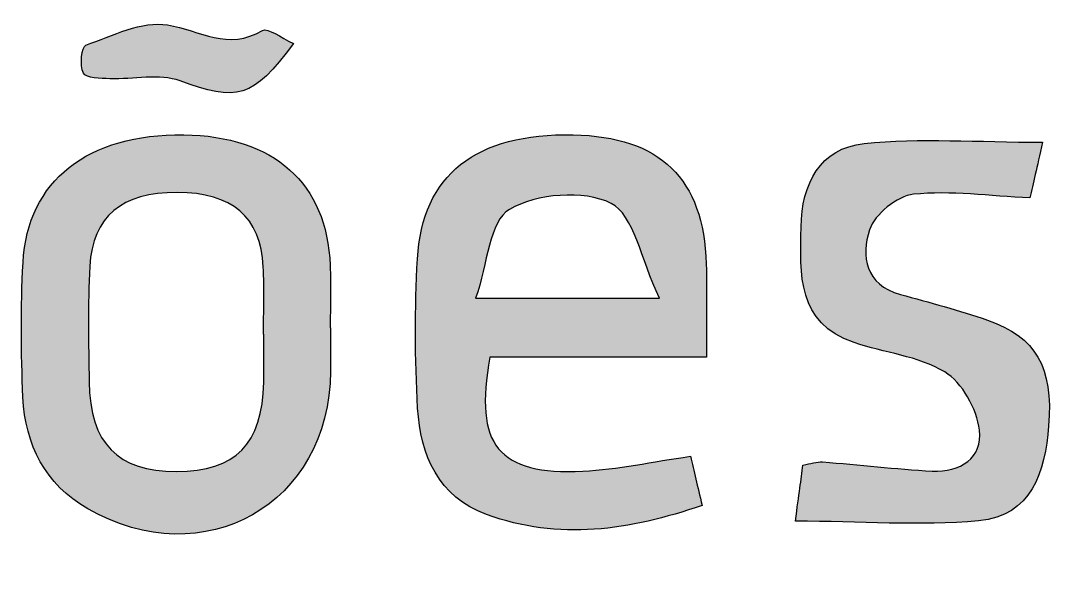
# Model space of a CAD drawing. Header units: millimetres. Extents: x 1841 to 1977, y -2528 to -2309.
# Drawn here: x 1905.65 to 1911.5, y -2502.85 to -2499.72 of the extents above; entities that cross this region are included whole.
import ezdxf

# ---------------------------------------------------------------- set-up
doc = ezdxf.new("R2010")
doc.units = ezdxf.units.MM
doc.layers.add('LASER$cut', color=1, linetype='Continuous', lineweight=0, true_color=0xff0000)
doc.layers.add('LASER$engrave', color=7, linetype='Continuous')

# ---------------------------------------------------------------- blocks, each defined once
blk = doc.blocks.new('Block 01')
at = {"layer": 'LASER$engrave'}
for points in [[(-2.2767, 28.6008), (-2.3181, 28.5452), (-2.3378, 28.5199), (-2.3569, 28.4964), (-2.3755, 28.4744), (-2.3936, 28.4541), (-2.4113, 28.4354), (-2.42, 28.4266), (-2.4287, 28.4182), (-2.4372, 28.4102), (-2.4458, 28.4025), (-2.4543, 28.3952), (-2.4627, 28.3883), (-2.4711, 28.3818), (-2.4795, 28.3756), (-2.4879, 28.3698), (-2.4962, 28.3643), (-2.5046, 28.3591), (-2.5129, 28.3543), (-2.5213, 28.3499), (-2.5297, 28.3458), (-2.5382, 28.342), (-2.5467, 28.3385), (-2.5509, 28.3369), (-2.5552, 28.3354), (-2.5595, 28.334), (-2.5638, 28.3326), (-2.5681, 28.3313), (-2.5724, 28.3301), (-2.5768, 28.329), (-2.5812, 28.3279), (-2.5855, 28.3269), (-2.59, 28.326), (-2.5989, 28.3245), (-2.6079, 28.3232), (-2.617, 28.3222), (-2.6262, 28.3215), (-2.6355, 28.3212), (-2.645, 28.3211), (-2.6546, 28.3212), (-2.6644, 28.3217), (-2.6743, 28.3224), (-2.6844, 28.3234), (-2.6946, 28.3247), (-2.705, 28.3262), (-2.7157, 28.328), (-2.7265, 28.33), (-2.7375, 28.3323), (-2.7602, 28.3376), (-2.7838, 28.3439), (-2.8084, 28.3511), (-2.8608, 28.3681), (-2.918, 28.3885), (-2.9235, 28.3905), (-2.9291, 28.3923), (-2.9347, 28.3941), (-2.9404, 28.3957), (-2.9461, 28.3972), (-2.9518, 28.3987), (-2.9634, 28.4012), (-2.9751, 28.4034), (-2.9869, 28.4053), (-2.9989, 28.4068), (-3.011, 28.408), (-3.0232, 28.4089), (-3.0354, 28.4095), (-3.0478, 28.4099), (-3.0603, 28.41), (-3.0854, 28.4098), (-3.1108, 28.4089), (-3.2134, 28.4027), (-3.2646, 28.4005), (-3.29, 28.4002), (-3.3026, 28.4004), (-3.3151, 28.4007), (-3.3586, 28.4024), (-3.3816, 28.4039), (-3.393, 28.405), (-3.4041, 28.4063), (-3.4095, 28.4071), (-3.4147, 28.408), (-3.4198, 28.4089), (-3.4248, 28.41), (-3.4296, 28.4112), (-3.4341, 28.4124), (-3.4364, 28.4131), (-3.4385, 28.4138), (-3.4406, 28.4145), (-3.4426, 28.4153), (-3.4446, 28.4161), (-3.4465, 28.4169), (-3.4484, 28.4178), (-3.4501, 28.4187), (-3.4518, 28.4196), (-3.4526, 28.4201), (-3.4535, 28.4206), (-3.4542, 28.4211), (-3.455, 28.4216), (-3.4557, 28.4221), (-3.4565, 28.4226), (-3.4572, 28.4232), (-3.4579, 28.4237), (-3.4585, 28.4242), (-3.4592, 28.4248), (-3.4598, 28.4254), (-3.4604, 28.4259), (-3.461, 28.4265), (-3.4615, 28.4271), (-3.4621, 28.4277), (-3.4626, 28.4284), (-3.4631, 28.429), (-3.4635, 28.4296), (-3.464, 28.4303), (-3.4644, 28.4309), (-3.4648, 28.4316), (-3.4652, 28.4323), (-3.4657, 28.4333), (-3.4662, 28.4343), (-3.4667, 28.4353), (-3.4671, 28.4364), (-3.4681, 28.4386), (-3.4689, 28.4408), (-3.4697, 28.4432), (-3.4705, 28.4456), (-3.4712, 28.4481), (-3.4718, 28.4507), (-3.4725, 28.4534), (-3.473, 28.4561), (-3.4736, 28.4589), (-3.474, 28.4617), (-3.4749, 28.4675), (-3.4755, 28.4735), (-3.476, 28.4797), (-3.4764, 28.4859), (-3.4765, 28.4923), (-3.4766, 28.4987), (-3.4764, 28.5051), (-3.4761, 28.5116), (-3.4757, 28.518), (-3.4752, 28.5243), (-3.4745, 28.5305), (-3.4736, 28.5366), (-3.4727, 28.5425), (-3.4716, 28.5483), (-3.4705, 28.5538), (-3.4692, 28.5591), (-3.4678, 28.5641), (-3.467, 28.5665), (-3.4663, 28.5688), (-3.4655, 28.571), (-3.4647, 28.5731), (-3.4639, 28.5751), (-3.463, 28.5771), (-3.4621, 28.5789), (-3.4617, 28.5798), (-3.4612, 28.5806), (-3.4608, 28.5814), (-3.4603, 28.5822), (-3.4599, 28.583), (-3.4594, 28.5837), (-3.4589, 28.5844), (-3.4584, 28.5851), (-3.4579, 28.5857), (-3.4574, 28.5864), (-3.457, 28.5869), (-3.4565, 28.5875), (-3.4562, 28.5878), (-3.4559, 28.588), (-3.4557, 28.5883), (-3.4554, 28.5885), (-3.4552, 28.5887), (-3.4549, 28.589), (-3.4547, 28.5892), (-3.4544, 28.5894), (-3.4541, 28.5896), (-3.4539, 28.5898), (-3.4536, 28.59), (-3.4534, 28.5901), (-3.4531, 28.5903), (-3.4528, 28.5904), (-3.4526, 28.5906), (-3.4523, 28.5907), (-3.452, 28.5909), (-3.4518, 28.591), (-3.4515, 28.5911), (-3.4512, 28.5912), (-3.3356, 28.6348), (-3.2767, 28.6569), (-3.2471, 28.6673), (-3.2176, 28.6771), (-3.1881, 28.6859), (-3.1735, 28.6899), (-3.1588, 28.6936), (-3.1442, 28.697), (-3.1297, 28.7), (-3.1152, 28.7026), (-3.1007, 28.7048), (-3.0864, 28.7066), (-3.0721, 28.708), (-3.0579, 28.7088), (-3.0509, 28.709), (-3.0438, 28.7091), (-3.0368, 28.7091), (-3.0298, 28.7089), (-3.0229, 28.7086), (-3.0159, 28.7082), (-3.009, 28.7076), (-3.0021, 28.7068), (-2.9953, 28.7059), (-2.9885, 28.7049), (-2.9716, 28.7018), (-2.9547, 28.6982), (-2.938, 28.6943), (-2.9214, 28.6901), (-2.8883, 28.6808), (-2.8554, 28.6708), (-2.7901, 28.651), (-2.7575, 28.642), (-2.7411, 28.638), (-2.7248, 28.6343), (-2.7084, 28.6311), (-2.6919, 28.6283), (-2.6754, 28.6261), (-2.6671, 28.6252), (-2.6588, 28.6245), (-2.6505, 28.624), (-2.6422, 28.6236), (-2.6338, 28.6234), (-2.6255, 28.6234), (-2.6171, 28.6236), (-2.6086, 28.6239), (-2.6002, 28.6245), (-2.5917, 28.6254), (-2.5832, 28.6264), (-2.5747, 28.6277), (-2.5661, 28.6292), (-2.5575, 28.631), (-2.5489, 28.633), (-2.5403, 28.6353), (-2.5316, 28.6378), (-2.5229, 28.6406), (-2.5141, 28.6438), (-2.5053, 28.6472), (-2.4964, 28.6509), (-2.4876, 28.6549), (-2.4786, 28.6592), (-2.4697, 28.6638), (-2.4607, 28.6688), (-2.4516, 28.6741), (-2.4513, 28.6743), (-2.4509, 28.6745), (-2.4506, 28.6747), (-2.4503, 28.6749), (-2.4499, 28.675), (-2.4496, 28.6752), (-2.4492, 28.6753), (-2.4488, 28.6755), (-2.4485, 28.6756), (-2.4481, 28.6758), (-2.4477, 28.6759), (-2.4473, 28.676), (-2.4469, 28.6761), (-2.4466, 28.6763), (-2.4462, 28.6764), (-2.4458, 28.6765), (-2.445, 28.6766), (-2.4442, 28.6768), (-2.4433, 28.6769), (-2.4425, 28.677), (-2.4416, 28.6771), (-2.4407, 28.6771), (-2.4398, 28.6772), (-2.4389, 28.6772), (-2.438, 28.6772), (-2.4371, 28.6771), (-2.4361, 28.6771), (-2.4351, 28.677), (-2.4342, 28.6769), (-2.4332, 28.6768), (-2.4322, 28.6766), (-2.4311, 28.6765), (-2.4291, 28.6761), (-2.4269, 28.6756), (-2.4247, 28.675), (-2.4225, 28.6744), (-2.4202, 28.6737), (-2.4179, 28.6729), (-2.4155, 28.6721), (-2.4131, 28.6712), (-2.4081, 28.6692), (-2.4029, 28.6669), (-2.3976, 28.6644), (-2.3921, 28.6618), (-2.3807, 28.6559), (-2.3306, 28.6282), (-2.3039, 28.6139), (-2.2903, 28.6071)], [(1.9614, 28.0421), (1.8903, 27.7268), (1.5533, 27.7494), (1.4716, 27.7534), (1.4311, 27.7546), (1.3908, 27.755), (1.3506, 27.7546), (1.3106, 27.7533), (1.2708, 27.751), (1.2311, 27.7475), (1.2268, 27.747), (1.2224, 27.7464), (1.2179, 27.7456), (1.2135, 27.7447), (1.2089, 27.7436), (1.2044, 27.7425), (1.1998, 27.7412), (1.1952, 27.7398), (1.1905, 27.7383), (1.1858, 27.7366), (1.1812, 27.7349), (1.1764, 27.733), (1.1717, 27.731), (1.167, 27.729), (1.1575, 27.7245), (1.148, 27.7197), (1.1385, 27.7144), (1.129, 27.7089), (1.1196, 27.703), (1.1103, 27.6967), (1.1011, 27.6902), (1.092, 27.6835), (1.0831, 27.6764), (1.0744, 27.6692), (1.0659, 27.6617), (1.0576, 27.654), (1.0496, 27.6462), (1.0419, 27.6382), (1.0345, 27.6301), (1.0274, 27.6219), (1.0206, 27.6136), (1.0143, 27.6052), (1.0112, 27.601), (1.0083, 27.5968), (1.0055, 27.5925), (1.0028, 27.5883), (1.0002, 27.5841), (0.9977, 27.5798), (0.9953, 27.5756), (0.9931, 27.5714), (0.991, 27.5671), (0.989, 27.5629), (0.9871, 27.5587), (0.9854, 27.5545), (0.9838, 27.5504), (0.9824, 27.5462), (0.978, 27.5325), (0.9741, 27.5187), (0.9707, 27.5048), (0.9677, 27.4909), (0.9664, 27.4839), (0.9652, 27.4769), (0.9642, 27.47), (0.9633, 27.463), (0.9625, 27.4561), (0.9619, 27.4491), (0.9614, 27.4422), (0.961, 27.4353), (0.9608, 27.4284), (0.9607, 27.4216), (0.9608, 27.4147), (0.961, 27.4079), (0.9614, 27.4011), (0.962, 27.3944), (0.9627, 27.3877), (0.9635, 27.381), (0.9645, 27.3744), (0.9657, 27.3678), (0.9671, 27.3613), (0.9686, 27.3548), (0.9703, 27.3484), (0.9722, 27.342), (0.9742, 27.3357), (0.9764, 27.3295), (0.9788, 27.3233), (0.9814, 27.3172), (0.9842, 27.3112), (0.9872, 27.3053), (0.9904, 27.2994), (0.9937, 27.2936), (0.9973, 27.2879), (1.001, 27.2823), (1.005, 27.2767), (1.0091, 27.2713), (1.0135, 27.266), (1.0181, 27.2607), (1.0228, 27.2556), (1.0278, 27.2505), (1.0331, 27.2456), (1.0385, 27.2408), (1.0441, 27.2361), (1.05, 27.2315), (1.0561, 27.227), (1.0624, 27.2226), (1.069, 27.2184), (1.0758, 27.2143), (1.0828, 27.2104), (1.0901, 27.2065), (1.0976, 27.2028), (1.1053, 27.1993), (1.1133, 27.1958), (1.1215, 27.1926), (1.13, 27.1894), (1.1388, 27.1865), (1.1478, 27.1837), (1.157, 27.181), (1.4051, 27.1124), (1.5284, 27.0758), (1.6505, 27.0357), (1.6756, 27.0266), (1.6997, 27.017), (1.7228, 27.0069), (1.7339, 27.0017), (1.7448, 26.9964), (1.7555, 26.9909), (1.7659, 26.9853), (1.7761, 26.9796), (1.7861, 26.9738), (1.7958, 26.9678), (1.8052, 26.9617), (1.8144, 26.9554), (1.8234, 26.949), (1.8322, 26.9425), (1.8407, 26.9358), (1.8489, 26.9289), (1.857, 26.922), (1.8648, 26.9148), (1.8723, 26.9075), (1.8797, 26.9001), (1.8868, 26.8925), (1.8937, 26.8848), (1.9003, 26.8769), (1.9068, 26.8688), (1.913, 26.8605), (1.919, 26.8521), (1.9247, 26.8436), (1.9303, 26.8348), (1.9356, 26.8259), (1.9407, 26.8168), (1.9455, 26.8075), (1.9502, 26.7981), (1.9546, 26.7885), (1.9589, 26.7786), (1.9629, 26.7686), (1.9667, 26.7585), (1.9703, 26.7481), (1.9737, 26.7375), (1.9768, 26.7268), (1.9798, 26.7158), (1.9825, 26.7047), (1.9851, 26.6933), (1.9874, 26.6818), (1.9896, 26.67), (1.9915, 26.658), (1.9932, 26.6459), (1.9948, 26.6335), (1.9972, 26.6081), (1.9989, 26.5818), (1.9998, 26.5547), (2, 26.5267), (1.9993, 26.4977), (1.9979, 26.4678), (1.9958, 26.437), (1.9913, 26.3888), (1.9884, 26.3649), (1.9852, 26.3411), (1.9815, 26.3174), (1.9773, 26.2941), (1.9727, 26.271), (1.9675, 26.2482), (1.9617, 26.2258), (1.9553, 26.2038), (1.9483, 26.1822), (1.9445, 26.1716), (1.9406, 26.1611), (1.9365, 26.1507), (1.9322, 26.1405), (1.9278, 26.1304), (1.9231, 26.1204), (1.9183, 26.1106), (1.9133, 26.101), (1.9081, 26.0915), (1.9027, 26.0822), (1.897, 26.0731), (1.8912, 26.0641), (1.8851, 26.0553), (1.8789, 26.0467), (1.8724, 26.0383), (1.8657, 26.03), (1.8587, 26.022), (1.8516, 26.0142), (1.8442, 26.0066), (1.8365, 25.9992), (1.8286, 25.992), (1.8205, 25.9851), (1.8121, 25.9783), (1.8034, 25.9719), (1.7945, 25.9656), (1.7854, 25.9596), (1.7759, 25.9539), (1.7662, 25.9484), (1.7562, 25.9431), (1.746, 25.9381), (1.7354, 25.9334), (1.7246, 25.929), (1.7135, 25.9249), (1.7021, 25.921), (1.6903, 25.9174), (1.6783, 25.9142), (1.666, 25.9112), (1.6534, 25.9085), (1.6404, 25.9062), (1.6271, 25.9041), (1.6136, 25.9024), (1.5996, 25.901), (1.537, 25.8961), (1.4742, 25.8925), (1.3482, 25.8882), (1.2211, 25.8873), (1.0929, 25.8887), (0.5632, 25.9), (0.6059, 26.2163), (0.6216, 26.2193), (0.6367, 26.2225), (0.665, 26.2289), (0.6718, 26.2303), (0.6785, 26.2315), (0.6851, 26.2326), (0.6916, 26.2335), (0.6948, 26.2338), (0.698, 26.2341), (0.7012, 26.2343), (0.7044, 26.2344), (0.7076, 26.2345), (0.7107, 26.2345), (0.7139, 26.2344), (0.717, 26.2342), (1.027, 26.2066), (1.182, 26.1931), (1.3371, 26.1824), (1.3445, 26.182), (1.3519, 26.1818), (1.3592, 26.1817), (1.3665, 26.1818), (1.3737, 26.182), (1.3809, 26.1823), (1.388, 26.1828), (1.395, 26.1834), (1.402, 26.1841), (1.4089, 26.185), (1.4157, 26.186), (1.4225, 26.1871), (1.4292, 26.1883), (1.4358, 26.1897), (1.4423, 26.1912), (1.4487, 26.1929), (1.455, 26.1947), (1.4613, 26.1966), (1.4675, 26.1986), (1.4735, 26.2008), (1.4795, 26.2031), (1.4853, 26.2055), (1.4911, 26.208), (1.4968, 26.2107), (1.5023, 26.2135), (1.5077, 26.2164), (1.5131, 26.2195), (1.5182, 26.2226), (1.5233, 26.2259), (1.5283, 26.2293), (1.5331, 26.2329), (1.5378, 26.2365), (1.5424, 26.2403), (1.5468, 26.2442), (1.5511, 26.2482), (1.5553, 26.2523), (1.5593, 26.2566), (1.5632, 26.261), (1.5669, 26.2654), (1.5705, 26.2701), (1.5739, 26.2748), (1.5772, 26.2796), (1.5803, 26.2846), (1.5833, 26.2896), (1.5861, 26.2948), (1.5887, 26.3001), (1.5911, 26.3055), (1.5934, 26.3111), (1.5955, 26.3167), (1.5975, 26.3225), (1.5992, 26.3283), (1.6008, 26.3343), (1.6022, 26.3404), (1.6034, 26.3466), (1.6044, 26.3529), (1.6052, 26.3593), (1.6058, 26.3658), (1.6063, 26.3724), (1.6065, 26.3792), (1.6065, 26.386), (1.6063, 26.393), (1.6059, 26.4), (1.6053, 26.4072), (1.6045, 26.4144), (1.6029, 26.4257), (1.6009, 26.4371), (1.5985, 26.4487), (1.5958, 26.4603), (1.5927, 26.4721), (1.5892, 26.484), (1.5855, 26.4958), (1.5813, 26.5078), (1.5769, 26.5197), (1.5722, 26.5316), (1.5671, 26.5434), (1.5618, 26.5552), (1.5561, 26.5669), (1.5502, 26.5785), (1.5441, 26.59), (1.5377, 26.6013), (1.531, 26.6125), (1.5241, 26.6234), (1.517, 26.6342), (1.5096, 26.6446), (1.5021, 26.6549), (1.4943, 26.6648), (1.4864, 26.6744), (1.4783, 26.6837), (1.47, 26.6926), (1.4615, 26.7012), (1.4529, 26.7094), (1.4485, 26.7133), (1.4442, 26.7171), (1.4397, 26.7208), (1.4353, 26.7244), (1.4308, 26.7279), (1.4263, 26.7312), (1.4217, 26.7345), (1.4171, 26.7376), (1.4125, 26.7405), (1.4079, 26.7434), (1.3937, 26.7516), (1.3793, 26.7594), (1.3647, 26.7669), (1.3498, 26.7739), (1.3348, 26.7807), (1.3195, 26.7871), (1.3041, 26.7932), (1.2885, 26.799), (1.2569, 26.8099), (1.2248, 26.8199), (1.1922, 26.8292), (1.1593, 26.838), (1.0261, 26.871), (0.96, 26.8886), (0.9273, 26.8983), (0.8951, 26.9087), (0.8801, 26.9141), (0.8656, 26.9196), (0.8516, 26.9254), (0.8381, 26.9315), (0.825, 26.9377), (0.8124, 26.9442), (0.8003, 26.9509), (0.7886, 26.9578), (0.7774, 26.9649), (0.7666, 26.9723), (0.7562, 26.9798), (0.7462, 26.9875), (0.7367, 26.9954), (0.7275, 27.0035), (0.7187, 27.0118), (0.7103, 27.0203), (0.7023, 27.0289), (0.6947, 27.0377), (0.6874, 27.0467), (0.6804, 27.0559), (0.6738, 27.0652), (0.6675, 27.0747), (0.6616, 27.0843), (0.656, 27.0941), (0.6506, 27.104), (0.6456, 27.114), (0.6409, 27.1242), (0.6364, 27.1346), (0.6322, 27.145), (0.6283, 27.1556), (0.6247, 27.1663), (0.6213, 27.1771), (0.6181, 27.1881), (0.6152, 27.1991), (0.6125, 27.2103), (0.61, 27.2215), (0.6077, 27.2329), (0.6056, 27.2443), (0.6021, 27.2675), (0.5992, 27.291), (0.5969, 27.3147), (0.5952, 27.3388), (0.5941, 27.363), (0.593, 27.4122), (0.5931, 27.4618), (0.5949, 27.5618), (0.5956, 27.5846), (0.5968, 27.6072), (0.5987, 27.6295), (0.6012, 27.6514), (0.6043, 27.673), (0.608, 27.6942), (0.6124, 27.715), (0.6173, 27.7354), (0.6201, 27.7454), (0.623, 27.7553), (0.626, 27.7651), (0.6293, 27.7747), (0.6327, 27.7843), (0.6362, 27.7937), (0.64, 27.8029), (0.6439, 27.8121), (0.648, 27.8211), (0.6522, 27.83), (0.6566, 27.8387), (0.6612, 27.8473), (0.666, 27.8557), (0.6709, 27.864), (0.676, 27.8721), (0.6814, 27.8801), (0.6868, 27.8879), (0.6925, 27.8955), (0.6983, 27.903), (0.7044, 27.9103), (0.7106, 27.9174), (0.717, 27.9244), (0.7236, 27.9312), (0.7303, 27.9378), (0.7373, 27.9442), (0.7444, 27.9504), (0.7518, 27.9565), (0.7593, 27.9623), (0.767, 27.968), (0.7749, 27.9734), (0.783, 27.9787), (0.7913, 27.9837), (0.7999, 27.9885), (0.8086, 27.9932), (0.8175, 27.9976), (0.8266, 28.0018), (0.8359, 28.0057), (0.8454, 28.0095), (0.8551, 28.013), (0.865, 28.0163), (0.8751, 28.0194), (0.8854, 28.0222), (0.896, 28.0248), (0.9067, 28.0271), (0.9177, 28.0293), (0.9288, 28.0311), (0.9402, 28.0327), (0.9518, 28.0341), (1.0112, 28.0397), (1.0709, 28.044), (1.191, 28.0494), (1.3127, 28.0513), (1.4365, 28.0506)]]:
    blk.add_hatch(color=256, dxfattribs=at).paths.add_polyline_path(points, flags=0)
h = blk.add_hatch(color=256, dxfattribs=at)
h.paths.add_polyline_path([(-2.0668, 26.9916), (-2.0668, 26.7466), (-2.0675, 26.7117), (-2.0693, 26.6773), (-2.072, 26.6434), (-2.0758, 26.6101), (-2.0805, 26.5773), (-2.0861, 26.545), (-2.0927, 26.5134), (-2.1002, 26.4823), (-2.1086, 26.4518), (-2.1179, 26.4219), (-2.128, 26.3926), (-2.139, 26.3639), (-2.1508, 26.3358), (-2.1634, 26.3084), (-2.1768, 26.2817), (-2.1909, 26.2555), (-2.2059, 26.2301), (-2.2215, 26.2053), (-2.2379, 26.1813), (-2.255, 26.1579), (-2.2728, 26.1352), (-2.2912, 26.1133), (-2.3103, 26.092), (-2.3301, 26.0715), (-2.3504, 26.0518), (-2.3714, 26.0328), (-2.3929, 26.0146), (-2.415, 25.9971), (-2.4377, 25.9805), (-2.4609, 25.9646), (-2.4846, 25.9496), (-2.5088, 25.9353), (-2.5334, 25.9219), (-2.5586, 25.9093), (-2.5841, 25.8976), (-2.6101, 25.8867), (-2.6366, 25.8767), (-2.6634, 25.8675), (-2.6905, 25.8593), (-2.7181, 25.8519), (-2.7459, 25.8455), (-2.7741, 25.8399), (-2.8027, 25.8353), (-2.8314, 25.8316), (-2.8605, 25.8289), (-2.8898, 25.8271), (-2.9194, 25.8263), (-2.9491, 25.8264), (-2.9791, 25.8276), (-3.0093, 25.8297), (-3.0396, 25.8328), (-3.0701, 25.837), (-3.1007, 25.8422), (-3.1314, 25.8484), (-3.1622, 25.8556), (-3.1931, 25.8639), (-3.224, 25.8733), (-3.255, 25.8837), (-3.2861, 25.8952), (-3.3171, 25.9078), (-3.3481, 25.9216), (-3.3791, 25.9364), (-3.4101, 25.9523), (-3.441, 25.9694), (-3.4633, 25.9826), (-3.4848, 25.9963), (-3.5055, 26.0104), (-3.5256, 26.0251), (-3.5448, 26.0402), (-3.5634, 26.0558), (-3.5812, 26.0718), (-3.5983, 26.0883), (-3.6147, 26.1053), (-3.6304, 26.1226), (-3.6453, 26.1404), (-3.6596, 26.1586), (-3.6732, 26.1772), (-3.6861, 26.1963), (-3.6983, 26.2157), (-3.7098, 26.2355), (-3.7207, 26.2557), (-3.7309, 26.2763), (-3.7404, 26.2972), (-3.7493, 26.3185), (-3.7576, 26.3402), (-3.7652, 26.3621), (-3.7721, 26.3845), (-3.7784, 26.4071), (-3.7841, 26.4301), (-3.7892, 26.4534), (-3.7936, 26.477), (-3.7975, 26.5009), (-3.8007, 26.5251), (-3.8034, 26.5496), (-3.8054, 26.5743), (-3.8069, 26.5994), (-3.8137, 26.7897), (-3.8162, 26.9803), (-3.814, 27.1708), (-3.8065, 27.3611), (-3.8051, 27.3827), (-3.8033, 27.404), (-3.801, 27.425), (-3.7982, 27.4457), (-3.7949, 27.4661), (-3.7913, 27.4862), (-3.7871, 27.506), (-3.7825, 27.5256), (-3.7775, 27.5448), (-3.772, 27.5637), (-3.7661, 27.5823), (-3.7598, 27.6006), (-3.753, 27.6186), (-3.7458, 27.6363), (-3.7382, 27.6536), (-3.7301, 27.6707), (-3.7217, 27.6874), (-3.7128, 27.7038), (-3.7035, 27.7199), (-3.6937, 27.7357), (-3.6836, 27.7511), (-3.6731, 27.7662), (-3.6621, 27.781), (-3.6508, 27.7955), (-3.639, 27.8096), (-3.6269, 27.8234), (-3.6143, 27.8369), (-3.6014, 27.85), (-3.5881, 27.8628), (-3.5744, 27.8752), (-3.5603, 27.8874), (-3.5458, 27.8991), (-3.5309, 27.9105), (-3.5157, 27.9216), (-3.5001, 27.9323), (-3.4841, 27.9427), (-3.4678, 27.9527), (-3.4511, 27.9624), (-3.434, 27.9717), (-3.4166, 27.9807), (-3.3988, 27.9893), (-3.3807, 27.9975), (-3.3622, 28.0054), (-3.3434, 28.0129), (-3.3242, 28.0201), (-3.3047, 28.0268), (-3.2848, 28.0333), (-3.2646, 28.0393), (-3.2441, 28.045), (-3.2232, 28.0502), (-3.202, 28.0552), (-3.1805, 28.0597), (-3.1586, 28.0639), (-3.1365, 28.0676), (-3.114, 28.071), (-3.0912, 28.074), (-3.0681, 28.0766), (-3.0446, 28.0789), (-2.9969, 28.0822), (-2.9479, 28.0839), (-2.8977, 28.084), (-2.8505, 28.0826), (-2.8045, 28.0796), (-2.7819, 28.0776), (-2.7597, 28.0752), (-2.7378, 28.0724), (-2.7162, 28.0693), (-2.695, 28.0658), (-2.674, 28.0619), (-2.6534, 28.0576), (-2.6331, 28.053), (-2.6132, 28.0481), (-2.5935, 28.0427), (-2.5742, 28.037), (-2.5553, 28.031), (-2.5367, 28.0245), (-2.5184, 28.0178), (-2.5004, 28.0106), (-2.4828, 28.0032), (-2.4655, 27.9953), (-2.4486, 27.9871), (-2.432, 27.9786), (-2.4158, 27.9697), (-2.3999, 27.9605), (-2.3843, 27.9509), (-2.3691, 27.941), (-2.3543, 27.9308), (-2.3398, 27.9202), (-2.3257, 27.9092), (-2.3119, 27.8979), (-2.2985, 27.8863), (-2.2854, 27.8744), (-2.2728, 27.8621), (-2.2604, 27.8495), (-2.2485, 27.8365), (-2.2369, 27.8233), (-2.2257, 27.8096), (-2.2148, 27.7957), (-2.2044, 27.7815), (-2.1943, 27.7669), (-2.1845, 27.752), (-2.1752, 27.7368), (-2.1662, 27.7212), (-2.1576, 27.7053), (-2.1494, 27.6892), (-2.1416, 27.6727), (-2.1342, 27.6559), (-2.1272, 27.6387), (-2.1205, 27.6213), (-2.1143, 27.6036), (-2.1084, 27.5855), (-2.1029, 27.5672), (-2.0978, 27.5485), (-2.0932, 27.5295), (-2.0889, 27.5103), (-2.085, 27.4907), (-2.0815, 27.4708), (-2.0785, 27.4506), (-2.0758, 27.4302), (-2.0736, 27.4094), (-2.0717, 27.3884), (-2.0703, 27.367), (-2.0693, 27.3454), (-2.0672, 27.257), (-2.0672, 27.1685), (-2.0685, 26.9916)], flags=0)
h.paths.add_polyline_path([(-2.4444, 26.9571), (-2.4463, 26.9571), (-2.4444, 27.1476), (-2.4445, 27.2428), (-2.4455, 27.2903), (-2.4474, 27.3378), (-2.4482, 27.3509), (-2.4491, 27.3638), (-2.4504, 27.3765), (-2.4518, 27.389), (-2.4534, 27.4013), (-2.4553, 27.4134), (-2.4574, 27.4252), (-2.4597, 27.4369), (-2.4622, 27.4483), (-2.4649, 27.4595), (-2.4678, 27.4705), (-2.471, 27.4813), (-2.4744, 27.4919), (-2.478, 27.5023), (-2.4818, 27.5125), (-2.4859, 27.5224), (-2.4901, 27.5322), (-2.4946, 27.5417), (-2.4993, 27.5511), (-2.5042, 27.5602), (-2.5093, 27.5691), (-2.5146, 27.5778), (-2.5202, 27.5863), (-2.526, 27.5946), (-2.532, 27.6027), (-2.5382, 27.6106), (-2.5446, 27.6183), (-2.5513, 27.6257), (-2.5581, 27.633), (-2.5652, 27.64), (-2.5725, 27.6469), (-2.58, 27.6535), (-2.5878, 27.6599), (-2.5957, 27.6662), (-2.6039, 27.6722), (-2.6123, 27.678), (-2.6209, 27.6836), (-2.6297, 27.689), (-2.6387, 27.6942), (-2.648, 27.6992), (-2.6575, 27.704), (-2.6671, 27.7085), (-2.6771, 27.7129), (-2.6872, 27.7171), (-2.6975, 27.721), (-2.7081, 27.7248), (-2.7188, 27.7284), (-2.7298, 27.7317), (-2.7411, 27.7349), (-2.7525, 27.7378), (-2.7641, 27.7405), (-2.776, 27.7431), (-2.7881, 27.7454), (-2.8004, 27.7475), (-2.8129, 27.7495), (-2.8256, 27.7512), (-2.8517, 27.754), (-2.8787, 27.7561), (-2.9065, 27.7573), (-2.9352, 27.7577), (-2.964, 27.7573), (-2.9919, 27.7562), (-3.0189, 27.7542), (-3.0452, 27.7514), (-3.0579, 27.7497), (-3.0705, 27.7478), (-3.0829, 27.7458), (-3.095, 27.7435), (-3.107, 27.741), (-3.1187, 27.7383), (-3.1302, 27.7354), (-3.1415, 27.7323), (-3.1526, 27.729), (-3.1635, 27.7255), (-3.1741, 27.7218), (-3.1846, 27.7179), (-3.1948, 27.7138), (-3.2048, 27.7095), (-3.2146, 27.705), (-3.2242, 27.7002), (-3.2336, 27.6953), (-3.2428, 27.6902), (-3.2517, 27.6848), (-3.2604, 27.6793), (-3.2689, 27.6735), (-3.2772, 27.6676), (-3.2853, 27.6614), (-3.2932, 27.6551), (-3.3008, 27.6485), (-3.3082, 27.6417), (-3.3155, 27.6347), (-3.3225, 27.6275), (-3.3292, 27.6201), (-3.3358, 27.6125), (-3.3421, 27.6046), (-3.3483, 27.5966), (-3.3542, 27.5884), (-3.3598, 27.5799), (-3.3653, 27.5712), (-3.3706, 27.5624), (-3.3756, 27.5533), (-3.3804, 27.544), (-3.385, 27.5345), (-3.3894, 27.5247), (-3.3935, 27.5148), (-3.3974, 27.5047), (-3.4012, 27.4943), (-3.4046, 27.4837), (-3.4079, 27.473), (-3.411, 27.462), (-3.4138, 27.4507), (-3.4164, 27.4393), (-3.4188, 27.4277), (-3.4209, 27.4158), (-3.4229, 27.4038), (-3.4246, 27.3915), (-3.4261, 27.379), (-3.4274, 27.3663), (-3.4284, 27.3533), (-3.4292, 27.3402), (-3.4352, 27.1772), (-3.4365, 27.0139), (-3.4325, 26.6873), (-3.4316, 26.6551), (-3.4298, 26.624), (-3.4271, 26.594), (-3.4254, 26.5794), (-3.4235, 26.5651), (-3.4214, 26.551), (-3.419, 26.5373), (-3.4164, 26.5238), (-3.4136, 26.5106), (-3.4106, 26.4977), (-3.4073, 26.485), (-3.4038, 26.4726), (-3.4001, 26.4605), (-3.3961, 26.4486), (-3.3919, 26.437), (-3.3875, 26.4257), (-3.3828, 26.4147), (-3.378, 26.4039), (-3.3728, 26.3933), (-3.3675, 26.3831), (-3.3619, 26.3731), (-3.3561, 26.3634), (-3.35, 26.3539), (-3.3437, 26.3447), (-3.3372, 26.3357), (-3.3304, 26.327), (-3.3234, 26.3186), (-3.3162, 26.3104), (-3.3087, 26.3025), (-3.301, 26.2949), (-3.293, 26.2875), (-3.2848, 26.2803), (-3.2763, 26.2734), (-3.2677, 26.2668), (-3.2587, 26.2604), (-3.2495, 26.2542), (-3.2401, 26.2484), (-3.2304, 26.2427), (-3.2205, 26.2373), (-3.2104, 26.2322), (-3.2, 26.2273), (-3.1893, 26.2226), (-3.1784, 26.2182), (-3.1672, 26.2141), (-3.1558, 26.2102), (-3.1442, 26.2065), (-3.1323, 26.2031), (-3.1201, 26.1999), (-3.1077, 26.197), (-3.095, 26.1943), (-3.0821, 26.1918), (-3.0689, 26.1896), (-3.0555, 26.1876), (-3.0418, 26.1858), (-3.0279, 26.1843), (-3.0137, 26.183), (-2.9993, 26.182), (-2.9696, 26.1806), (-2.9389, 26.1801), (-2.9079, 26.1806), (-2.878, 26.182), (-2.8492, 26.1843), (-2.8352, 26.1857), (-2.8215, 26.1875), (-2.808, 26.1894), (-2.7948, 26.1916), (-2.7819, 26.194), (-2.7692, 26.1967), (-2.7567, 26.1996), (-2.7446, 26.2027), (-2.7326, 26.2061), (-2.721, 26.2097), (-2.7096, 26.2136), (-2.6984, 26.2177), (-2.6875, 26.222), (-2.6769, 26.2266), (-2.6665, 26.2314), (-2.6564, 26.2365), (-2.6465, 26.2418), (-2.6369, 26.2474), (-2.6275, 26.2532), (-2.6183, 26.2593), (-2.6094, 26.2656), (-2.6008, 26.2722), (-2.5924, 26.279), (-2.5842, 26.2861), (-2.5763, 26.2934), (-2.5686, 26.301), (-2.5612, 26.3088), (-2.554, 26.3169), (-2.547, 26.3253), (-2.5403, 26.3339), (-2.5338, 26.3428), (-2.5275, 26.352), (-2.5215, 26.3614), (-2.5157, 26.371), (-2.5102, 26.381), (-2.5049, 26.3912), (-2.4998, 26.4017), (-2.4949, 26.4124), (-2.4903, 26.4234), (-2.4859, 26.4347), (-2.4817, 26.4462), (-2.4778, 26.458), (-2.4741, 26.4701), (-2.4706, 26.4825), (-2.4673, 26.4951), (-2.4643, 26.5081), (-2.4614, 26.5213), (-2.4588, 26.5347), (-2.4565, 26.5485), (-2.4543, 26.5625), (-2.4506, 26.5914), (-2.4478, 26.6214), (-2.4458, 26.6526), (-2.4447, 26.6849)], flags=0)
h = blk.add_hatch(color=256, dxfattribs=at)
h.paths.add_polyline_path([(0.0593, 26.8266), (-1.1648, 26.8266), (-1.1728, 26.7809), (-1.1794, 26.7371), (-1.1846, 26.6951), (-1.1884, 26.655), (-1.1907, 26.6167), (-1.1913, 26.5983), (-1.1916, 26.5802), (-1.1915, 26.5627), (-1.191, 26.5455), (-1.1901, 26.5288), (-1.1889, 26.5126), (-1.1873, 26.4967), (-1.1853, 26.4813), (-1.1829, 26.4663), (-1.1802, 26.4518), (-1.177, 26.4376), (-1.1735, 26.4239), (-1.1716, 26.4172), (-1.1696, 26.4106), (-1.1674, 26.4041), (-1.1652, 26.3977), (-1.1629, 26.3914), (-1.1605, 26.3852), (-1.158, 26.3791), (-1.1554, 26.3731), (-1.1527, 26.3672), (-1.1498, 26.3614), (-1.1469, 26.3557), (-1.1439, 26.3501), (-1.1408, 26.3446), (-1.1376, 26.3392), (-1.1342, 26.3339), (-1.1308, 26.3287), (-1.1273, 26.3236), (-1.1237, 26.3186), (-1.1199, 26.3137), (-1.1161, 26.3089), (-1.1121, 26.3041), (-1.1081, 26.2995), (-1.1039, 26.295), (-1.0997, 26.2905), (-1.0953, 26.2862), (-1.0908, 26.2819), (-1.0862, 26.2778), (-1.0815, 26.2737), (-1.0768, 26.2697), (-1.0719, 26.2658), (-1.0668, 26.2621), (-1.0617, 26.2584), (-1.0565, 26.2547), (-1.0512, 26.2512), (-1.0457, 26.2478), (-1.0402, 26.2445), (-1.0345, 26.2412), (-1.0288, 26.2381), (-1.0229, 26.235), (-1.0169, 26.232), (-1.0108, 26.2291), (-1.0046, 26.2263), (-0.9982, 26.2236), (-0.9918, 26.2209), (-0.9786, 26.2159), (-0.965, 26.2113), (-0.9508, 26.2069), (-0.9363, 26.2029), (-0.9213, 26.1993), (-0.9058, 26.1959), (-0.8899, 26.1929), (-0.8734, 26.1903), (-0.8566, 26.1879), (-0.8392, 26.1859), (-0.8214, 26.1841), (-0.8031, 26.1827), (-0.7651, 26.1808), (-0.7252, 26.1801), (-0.6833, 26.1806), (-0.6395, 26.1822), (-0.6025, 26.1844), (-0.5655, 26.1873), (-0.4915, 26.1951), (-0.4171, 26.2049), (-0.3421, 26.2162), (-0.0307, 26.266), (0.0353, 25.9881), (-0.0413, 25.9627), (-0.1178, 25.9394), (-0.1941, 25.9183), (-0.2703, 25.8997), (-0.3465, 25.8838), (-0.3845, 25.8768), (-0.4225, 25.8706), (-0.4606, 25.8652), (-0.4986, 25.8605), (-0.5366, 25.8567), (-0.5746, 25.8537), (-0.6126, 25.8515), (-0.6506, 25.8502), (-0.6886, 25.8498), (-0.7266, 25.8503), (-0.7647, 25.8517), (-0.8027, 25.8542), (-0.8408, 25.8576), (-0.8788, 25.862), (-0.9169, 25.8675), (-0.955, 25.874), (-0.9932, 25.8817), (-1.0313, 25.8904), (-1.0695, 25.9003), (-1.1078, 25.9113), (-1.146, 25.9235), (-1.1843, 25.9369), (-1.197, 25.9417), (-1.2094, 25.9467), (-1.2216, 25.9519), (-1.2335, 25.9572), (-1.2452, 25.9628), (-1.2566, 25.9685), (-1.2678, 25.9744), (-1.2787, 25.9805), (-1.2895, 25.9868), (-1.3, 25.9933), (-1.3102, 25.9999), (-1.3203, 26.0067), (-1.3301, 26.0137), (-1.3396, 26.0208), (-1.349, 26.0281), (-1.3581, 26.0356), (-1.367, 26.0432), (-1.3757, 26.051), (-1.3842, 26.059), (-1.3925, 26.0671), (-1.4006, 26.0753), (-1.4084, 26.0837), (-1.416, 26.0923), (-1.4235, 26.101), (-1.4307, 26.1098), (-1.4377, 26.1187), (-1.4446, 26.1279), (-1.4512, 26.1371), (-1.4576, 26.1465), (-1.4638, 26.156), (-1.4699, 26.1656), (-1.4757, 26.1753), (-1.4814, 26.1852), (-1.4869, 26.1952), (-1.4922, 26.2053), (-1.4973, 26.2155), (-1.5022, 26.2259), (-1.507, 26.2363), (-1.5116, 26.2469), (-1.516, 26.2575), (-1.5242, 26.2792), (-1.5318, 26.3012), (-1.5388, 26.3236), (-1.5451, 26.3463), (-1.5507, 26.3694), (-1.5558, 26.3928), (-1.5602, 26.4165), (-1.5641, 26.4405), (-1.5674, 26.4647), (-1.5701, 26.4892), (-1.5724, 26.5139), (-1.574, 26.5388), (-1.5832, 26.7493), (-1.5864, 26.9602), (-1.5838, 27.1711), (-1.5751, 27.3817), (-1.5737, 27.4038), (-1.5719, 27.4256), (-1.5696, 27.4471), (-1.5669, 27.4682), (-1.5639, 27.489), (-1.5604, 27.5094), (-1.5565, 27.5294), (-1.5522, 27.5491), (-1.5476, 27.5685), (-1.5425, 27.5875), (-1.537, 27.6061), (-1.5311, 27.6244), (-1.5248, 27.6423), (-1.5182, 27.6599), (-1.5111, 27.6771), (-1.5036, 27.694), (-1.4957, 27.7105), (-1.4875, 27.7266), (-1.4788, 27.7424), (-1.4698, 27.7579), (-1.4603, 27.773), (-1.4505, 27.7877), (-1.4403, 27.8021), (-1.4296, 27.8161), (-1.4186, 27.8298), (-1.4072, 27.8431), (-1.3955, 27.856), (-1.3833, 27.8686), (-1.3707, 27.8809), (-1.3578, 27.8928), (-1.3445, 27.9043), (-1.3308, 27.9155), (-1.3167, 27.9263), (-1.3022, 27.9367), (-1.2873, 27.9468), (-1.2721, 27.9566), (-1.2565, 27.966), (-1.2405, 27.975), (-1.2241, 27.9837), (-1.2074, 27.992), (-1.1902, 27.9999), (-1.1727, 28.0075), (-1.1548, 28.0148), (-1.1366, 28.0216), (-1.118, 28.0282), (-1.099, 28.0343), (-1.0796, 28.0401), (-1.0598, 28.0456), (-1.0397, 28.0506), (-1.0192, 28.0554), (-0.9984, 28.0597), (-0.9772, 28.0637), (-0.9556, 28.0674), (-0.9336, 28.0707), (-0.9113, 28.0736), (-0.8886, 28.0762), (-0.8422, 28.0802), (-0.7942, 28.0828), (-0.7449, 28.084), (-0.6941, 28.0837), (-0.6486, 28.0821), (-0.6046, 28.0792), (-0.562, 28.075), (-0.5413, 28.0724), (-0.5209, 28.0694), (-0.5008, 28.0661), (-0.4812, 28.0625), (-0.4618, 28.0585), (-0.4429, 28.0542), (-0.4243, 28.0495), (-0.406, 28.0445), (-0.3881, 28.0392), (-0.3706, 28.0335), (-0.3534, 28.0275), (-0.3366, 28.0211), (-0.3201, 28.0144), (-0.304, 28.0074), (-0.2883, 28), (-0.2729, 27.9923), (-0.2578, 27.9842), (-0.2431, 27.9758), (-0.2288, 27.967), (-0.2148, 27.9579), (-0.2012, 27.9485), (-0.1879, 27.9387), (-0.1749, 27.9285), (-0.1624, 27.9181), (-0.1501, 27.9072), (-0.1383, 27.896), (-0.1267, 27.8845), (-0.1155, 27.8726), (-0.1047, 27.8604), (-0.0942, 27.8478), (-0.0841, 27.8349), (-0.0743, 27.8216), (-0.0649, 27.808), (-0.0558, 27.794), (-0.0471, 27.7797), (-0.0387, 27.765), (-0.0307, 27.75), (-0.023, 27.7346), (-0.0156, 27.7189), (-0.0086, 27.7028), (-0.002, 27.6863), (0.0044, 27.6695), (0.0103, 27.6524), (0.0159, 27.6349), (0.0212, 27.617), (0.0262, 27.5988), (0.0307, 27.5802), (0.035, 27.5613), (0.0389, 27.542), (0.0425, 27.5223), (0.0457, 27.5023), (0.0486, 27.4819), (0.0511, 27.4612), (0.0533, 27.4401), (0.0566, 27.3968), (0.0587, 27.3521)], flags=0)
h.paths.add_polyline_path([(-0.2062, 27.1593), (-0.2254, 27.2017), (-0.2431, 27.2443), (-0.2755, 27.329), (-0.3343, 27.4879), (-0.349, 27.5237), (-0.3566, 27.5408), (-0.3644, 27.5573), (-0.3723, 27.5732), (-0.3804, 27.5884), (-0.3888, 27.603), (-0.3931, 27.61), (-0.3974, 27.6168), (-0.4019, 27.6234), (-0.4064, 27.6298), (-0.411, 27.636), (-0.4156, 27.6421), (-0.4204, 27.6479), (-0.4253, 27.6534), (-0.4303, 27.6588), (-0.4353, 27.6639), (-0.4405, 27.6688), (-0.4431, 27.6712), (-0.4458, 27.6735), (-0.4485, 27.6758), (-0.4512, 27.6779), (-0.4539, 27.6801), (-0.4567, 27.6821), (-0.4595, 27.6841), (-0.4623, 27.6861), (-0.4652, 27.6879), (-0.468, 27.6897), (-0.471, 27.6915), (-0.4739, 27.6932), (-0.4769, 27.6948), (-0.4799, 27.6963), (-0.4873, 27.6999), (-0.4947, 27.7033), (-0.5024, 27.7065), (-0.5102, 27.7096), (-0.5181, 27.7126), (-0.5262, 27.7154), (-0.5344, 27.7181), (-0.5427, 27.7206), (-0.5512, 27.723), (-0.5597, 27.7253), (-0.5684, 27.7274), (-0.5772, 27.7294), (-0.5951, 27.7329), (-0.6133, 27.736), (-0.6319, 27.7385), (-0.6507, 27.7404), (-0.6698, 27.7419), (-0.6891, 27.7428), (-0.7086, 27.7432), (-0.7282, 27.7431), (-0.7478, 27.7425), (-0.7675, 27.7415), (-0.7872, 27.7399), (-0.8069, 27.7379), (-0.8265, 27.7354), (-0.846, 27.7324), (-0.8653, 27.7289), (-0.8844, 27.725), (-0.9032, 27.7207), (-0.9218, 27.7159), (-0.94, 27.7107), (-0.9579, 27.705), (-0.9754, 27.6989), (-0.9924, 27.6924), (-1.009, 27.6855), (-1.025, 27.6781), (-1.0328, 27.6743), (-1.0404, 27.6704), (-1.0479, 27.6664), (-1.0552, 27.6623), (-1.0579, 27.6607), (-1.0605, 27.6591), (-1.063, 27.6574), (-1.0655, 27.6557), (-1.068, 27.6539), (-1.0704, 27.652), (-1.0729, 27.6501), (-1.0752, 27.6481), (-1.0776, 27.646), (-1.0799, 27.6439), (-1.0822, 27.6418), (-1.0844, 27.6395), (-1.0866, 27.6372), (-1.0888, 27.6349), (-1.0909, 27.6325), (-1.0931, 27.6301), (-1.0951, 27.6276), (-1.0972, 27.625), (-1.1012, 27.6197), (-1.1051, 27.6142), (-1.1089, 27.6085), (-1.1126, 27.6026), (-1.1162, 27.5966), (-1.1197, 27.5903), (-1.1231, 27.5838), (-1.1265, 27.5772), (-1.1297, 27.5704), (-1.1328, 27.5634), (-1.1359, 27.5563), (-1.1418, 27.5415), (-1.1474, 27.5262), (-1.1528, 27.5103), (-1.1579, 27.494), (-1.1677, 27.4598), (-1.2037, 27.3113), (-1.2231, 27.2345), (-1.234, 27.1965), (-1.2399, 27.1778), (-1.246, 27.1593)], flags=0)
for p, q in [((-1.246, 27.1593), (-0.2062, 27.1593)), ((-2.4444, 26.9571), (-2.4463, 26.9571)), ((-2.0685, 26.9916), (-2.0668, 26.9916)), ((0.0593, 26.8266), (-1.1648, 26.8266))]:
    blk.add_line(p, q, dxfattribs=at)
for points in [[(-3.4512, 28.5912), (-3.3002, 28.6443), (-3.1336, 28.7292), (-2.9885, 28.7049)], [(-2.9885, 28.7049), (-2.8074, 28.6746), (-2.6452, 28.5573), (-2.4516, 28.6741)], [(-2.4516, 28.6741), (-2.4232, 28.6912), (-2.3492, 28.633), (-2.2767, 28.6008)], [(-3.4652, 28.4323), (-3.4872, 28.4739), (-3.4744, 28.583), (-3.4512, 28.5912)], [(-2.2767, 28.6008), (-2.5055, 28.2856), (-2.5997, 28.2715), (-2.918, 28.3885)], [(-3.3151, 28.4007), (-3.3677, 28.4028), (-3.4498, 28.4031), (-3.4652, 28.4323)], [(-2.918, 28.3885), (-3.0357, 28.4318), (-3.1819, 28.3955), (-3.3151, 28.4007)], [(-3.8065, 27.3611), (-3.7816, 27.8248), (-3.4391, 28.0912), (-2.8977, 28.084)], [(-2.8977, 28.084), (-2.3871, 28.0769), (-2.0866, 27.8102), (-2.0693, 27.3454)], [(-1.5751, 27.3817), (-1.5488, 27.8584), (-1.2435, 28.0944), (-0.6941, 28.0837)], [(-0.6941, 28.0837), (-0.2014, 28.0741), (0.0445, 27.8367), (0.0587, 27.3521)], [(0.9518, 28.0341), (1.2683, 28.0674), (1.5912, 28.0421), (1.9614, 28.0421)], [(0.5949, 27.5618), (0.5991, 27.807), (0.7023, 28.0079), (0.9518, 28.0341)], [(1.9614, 28.0421), (1.9281, 27.8945), (1.9091, 27.81), (1.8903, 27.7268)], [(-2.9352, 27.7577), (-3.2463, 27.7579), (-3.414, 27.623), (-3.4292, 27.3402)], [(-2.4474, 27.3378), (-2.4615, 27.62), (-2.6243, 27.7575), (-2.9352, 27.7577)], [(-0.4799, 27.6963), (-0.6346, 27.7733), (-0.9004, 27.7511), (-1.0552, 27.6623)], [(1.8903, 27.7268), (1.6592, 27.7376), (1.4425, 27.7693), (1.2311, 27.7475)], [(-0.2062, 27.1593), (-0.3122, 27.384), (-0.3504, 27.6318), (-0.4799, 27.6963)], [(1.2311, 27.7475), (1.1389, 27.7381), (1.0116, 27.6345), (0.9824, 27.5462)], [(-1.0552, 27.6623), (-1.168, 27.5974), (-1.1787, 27.355), (-1.246, 27.1593)], [(0.8951, 26.9087), (0.5699, 27.02), (0.5902, 27.2955), (0.5949, 27.5618)], [(0.9824, 27.5462), (0.9337, 27.4002), (0.957, 27.2361), (1.157, 27.181)], [(-3.8069, 26.5994), (-3.8186, 26.8528), (-3.8202, 27.1078), (-3.8065, 27.3611)], [(-2.0693, 27.3454), (-2.0647, 27.2276), (-2.0685, 27.1095), (-2.0685, 26.9916)], [(-1.574, 26.5388), (-1.5901, 26.8191), (-1.5907, 27.1014), (-1.5751, 27.3817)], [(0.0587, 27.3521), (0.0632, 27.1909), (0.0593, 27.0292), (0.0593, 26.8266)], [(-3.4292, 27.3402), (-3.441, 27.123), (-3.4357, 26.9049), (-3.4325, 26.6873)], [(-2.4463, 26.9571), (-2.4463, 27.0841), (-2.4409, 27.2113), (-2.4474, 27.3378)], [(1.157, 27.181), (1.3223, 27.1355), (1.4888, 27.0921), (1.6505, 27.0357)], [(1.6505, 27.0357), (1.9236, 26.9406), (2.0225, 26.7709), (1.9958, 26.437)], [(-2.4447, 26.6849), (-2.4428, 26.7757), (-2.4444, 26.8663), (-2.4444, 26.9571)], [(-2.0668, 26.9916), (-2.0668, 26.91), (-2.0663, 26.8283), (-2.0668, 26.7466)], [(1.4079, 26.7434), (1.258, 26.8334), (1.0658, 26.8505), (0.8951, 26.9087)], [(-1.1648, 26.8266), (-1.257, 26.3287), (-1.1177, 26.1586), (-0.6395, 26.1822)], [(-2.0668, 26.7466), (-2.0716, 25.9959), (-2.7825, 25.5929), (-3.441, 25.9694)], [(1.6045, 26.4144), (1.5894, 26.5336), (1.5068, 26.684), (1.4079, 26.7434)], [(-3.4325, 26.6873), (-3.4273, 26.3375), (-3.2721, 26.1801), (-2.9389, 26.1801)], [(-2.9389, 26.1801), (-2.603, 26.1803), (-2.4521, 26.334), (-2.4447, 26.6849)], [(-3.441, 25.9694), (-3.6825, 26.1074), (-3.7945, 26.331), (-3.8069, 26.5994)], [(-1.1843, 25.9369), (-1.4571, 26.0368), (-1.5588, 26.2722), (-1.574, 26.5388)], [(1.3371, 26.1824), (1.496, 26.1734), (1.6243, 26.2584), (1.6045, 26.4144)], [(1.9958, 26.437), (1.9752, 26.1792), (1.9, 25.9273), (1.5996, 25.901)], [(-0.6395, 26.1822), (-0.4422, 26.1919), (-0.2468, 26.2353), (-0.0307, 26.266)], [(-0.0307, 26.266), (-0.0111, 26.1833), (0.009, 26.0985), (0.0353, 25.9881)], [(0.6059, 26.2163), (0.6489, 26.2236), (0.6836, 26.2367), (0.717, 26.2342)], [(0.717, 26.2342), (0.9238, 26.2183), (1.1302, 26.1938), (1.3371, 26.1824)], [(0.5632, 25.9), (0.5842, 26.0558), (0.5946, 26.1323), (0.6059, 26.2163)], [(0.0353, 25.9881), (-0.3736, 25.8474), (-0.7756, 25.7873), (-1.1843, 25.9369)], [(1.5996, 25.901), (1.266, 25.8718), (0.9274, 25.8978), (0.5632, 25.9)]]:
    blk.add_open_spline(points, degree=3, dxfattribs=at)

msp = doc.modelspace()

# ---------------------------------------------------------------- block references
at = {"layer": 'LASER$cut'}
msp.add_blockref('Block 01', (1909.4747, -2528.4475), dxfattribs=at)

doc.saveas('drawing.dxf')
